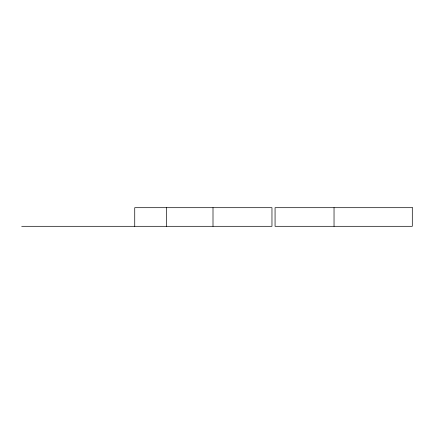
<?xml version="1.0" encoding="UTF-8"?>
<svg xmlns="http://www.w3.org/2000/svg" width="434" height="434" viewBox="0 0 434 434"><rect width="100%" height="100%" fill="white"/><g stroke="black" fill="none" stroke-linecap="round" stroke-linejoin="round"><path stroke-width="0.65" d="M21.7 226.309L271.966 226.309L271.966 207.691L134.735 207.691L134.735 226.309M334.034 207.691L334.034 226.309M213.002 207.691L213.002 226.309M166.547 207.691L166.547 226.309M412.3 207.691L275.069 207.691L275.069 226.309L412.3 226.309L412.3 207.691"/></g></svg>
